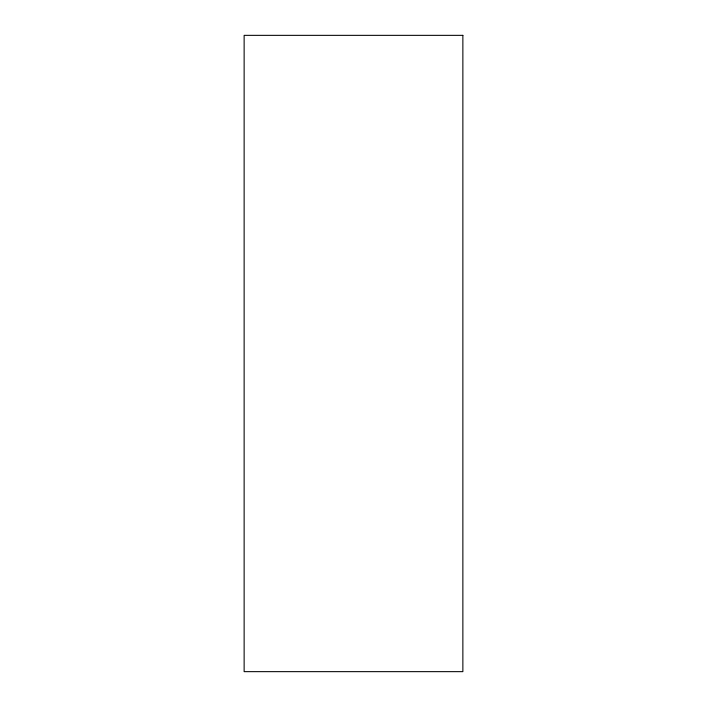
<?xml version="1.0" encoding="UTF-8"?>
<svg xmlns="http://www.w3.org/2000/svg" width="707" height="707" viewBox="0 0 707 707"><rect width="100%" height="100%" fill="white"/><g stroke="black" fill="none" stroke-linecap="round" stroke-linejoin="round"><path stroke-width="1.06" d="M462.864 35.35L244.136 35.35L244.136 671.65L462.864 671.65L462.864 35.35"/></g></svg>
